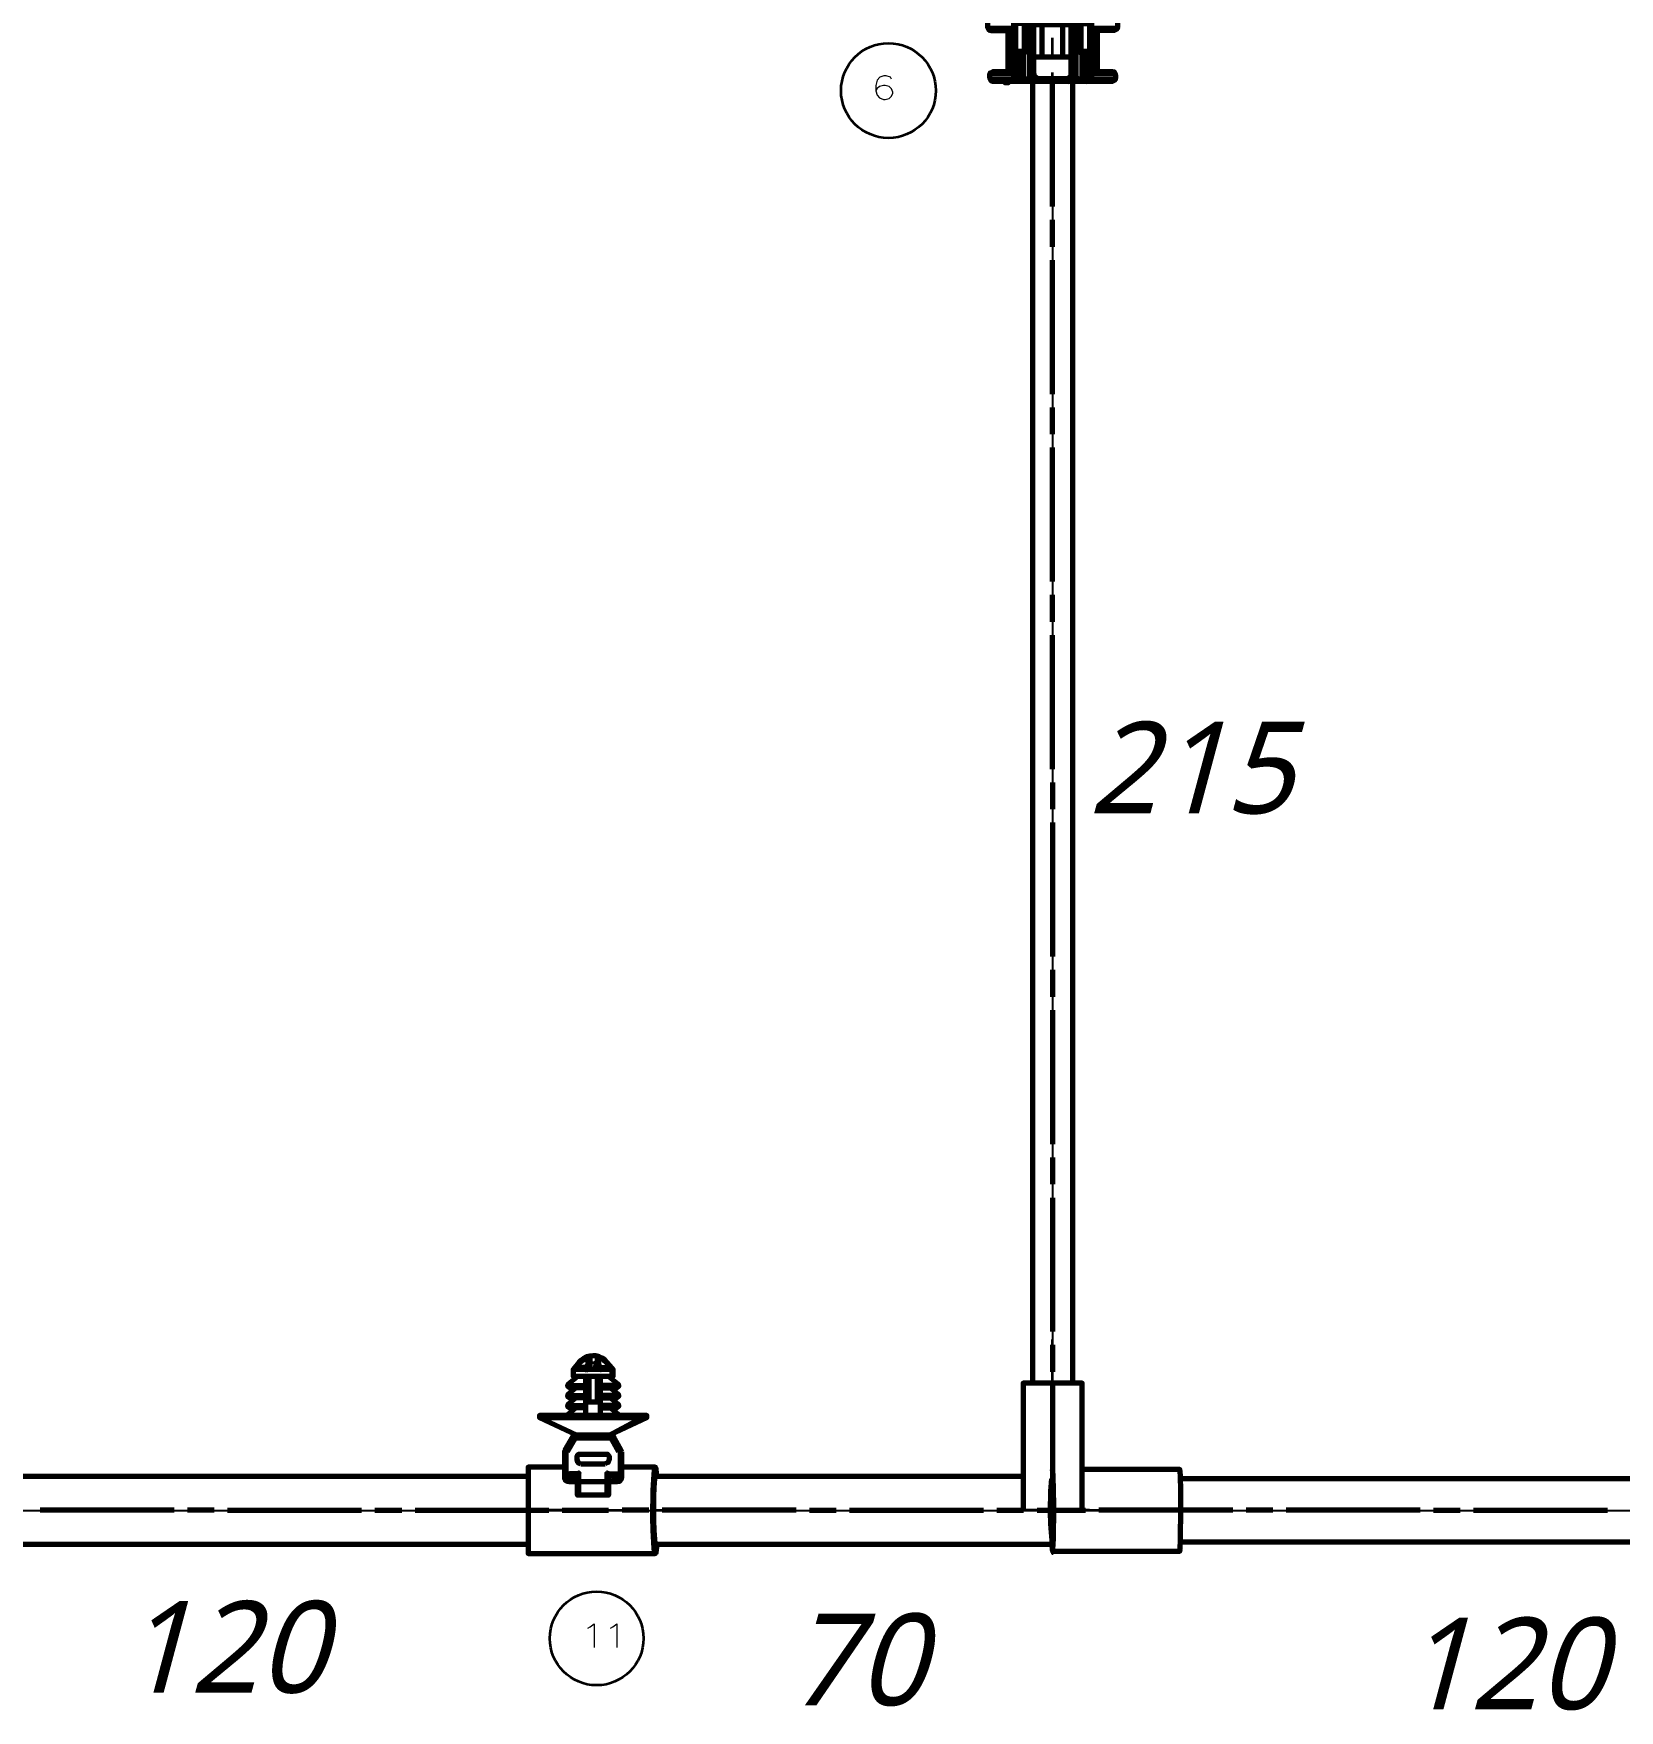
# Model space of a CAD drawing. Header units: millimetres. Extents: x 0 to 174, y 0 to 33.
# Drawn here: x 54.193 to 58.857, y 8.331 to 13.26 of the extents above; entities that cross this region are included whole.
import ezdxf

# ---------------------------------------------------------------- set-up
doc = ezdxf.new("R2010")
doc.units = ezdxf.units.MM
doc.layers.add('GREEN_CENTERLINE_CONFIRMED', color=7, linetype='Continuous')
doc.layers.add('PDF_Text', color=7, linetype='Continuous')
doc.layers.add('PDF_Geomertry', color=7, linetype='Continuous', true_color=0x405f80)
doc.styles.add('PDF Lucida Handwriting Italic', font='')
doc.styles.get('PDF Lucida Handwriting Italic').set_extended_font_data('Lucida Handwriting', italic=True)

# ---------------------------------------------------------------- blocks, each defined once
blk = doc.blocks.new('SYM_20_6_020')
at = {"layer": 'PDF_Geomertry', "lineweight": 70}
for points in [[(-0.1274, 0.1597), (-0.1274, 0.2601), (-0.1255, 0.2661), (-0.1176, 0.27), (-0.0812, 0.27), (-0.0774, 0.27), (-0.0738, 0.27), (-0.0663, 0.27), (-0.0495, 0.27), (-0.042, 0.27), (-0.0384, 0.27), (0.0913, 0.27), (0.1137, 0.27), (0.1196, 0.2681), (0.1235, 0.2601), (0.1235, 0.1597), (0.1166, 0.1597), (0.0913, 0.1597), (-0.0378, 0.1597), (-0.0385, 0.1597), (-0.0409, 0.1586), (-0.0413, 0.1583), (-0.0419, 0.1581), (-0.0422, 0.1579), (-0.0415, 0.1579), (-0.0378, 0.1579), (0.0913, 0.1579), (0.1206, 0.1579), (0.1206, 0.09)], [(-0.0774, 0.27), (-0.0777, 0.27), (-0.0778, 0.27), (-0.078, 0.2699), (-0.078, 0.2699), (-0.078, 0.2697), (-0.078, 0.2694), (-0.0778, 0.2689), (-0.077, 0.2674), (-0.0748, 0.2646), (-0.0742, 0.2643), (-0.0737, 0.2642), (-0.0683, 0.2642), (-0.0663, 0.2642), (-0.0495, 0.2642), (-0.0476, 0.2642), (-0.0422, 0.2642), (-0.042, 0.2642), (-0.0415, 0.2644), (-0.041, 0.2646), (-0.0381, 0.2686), (-0.0378, 0.2692), (-0.0378, 0.2694), (-0.0378, 0.2697), (-0.0378, 0.2699), (-0.038, 0.2699), (-0.038, 0.27), (-0.0381, 0.27), (-0.0384, 0.27)], [(-0.0748, 0.2646), (-0.0774, 0.2601)], [(-0.0384, 0.2601), (-0.041, 0.2646)], [(0.0553, 0.27), (0.0592, 0.2731), (0.0612, 0.2731), (0.0866, 0.2731), (0.0866, 0.27)], [(0.1005, 0.27), (0.1005, 0.2731), (0.1034, 0.2731), (0.1058, 0.2731), (0.1109, 0.2731), (0.1163, 0.2731), (0.117, 0.2729), (0.1194, 0.2715), (0.1202, 0.269)], [(0.103, 0.27), (0.103, 0.2703), (0.1029, 0.27)], [(0.103, 0.2703), (0.1058, 0.2731)], [(0.1144, 0.2718), (0.112, 0.2729), (0.1109, 0.2731)], [(0.1153, 0.269), (0.1151, 0.2706), (0.1144, 0.2718), (0.1135, 0.2706), (0.1133, 0.269)], [(0.1163, 0.2731), (0.117, 0.2728), (0.1176, 0.2719), (0.1183, 0.269), (0.1202, 0.269), (0.1202, 0.2676)], [(-0.0742, 0.1579), (-0.0773, 0.1597), (-0.078, 0.1597), (-0.0812, 0.1597), (-0.1276, 0.1597), (-0.1294, 0.1579), (-0.1294, 0.09)], [(-0.1294, 0.1579), (-0.0812, 0.1579), (-0.078, 0.1579), (-0.0742, 0.1579), (-0.0742, 0.09)], [(0.1166, 0.1597), (0.1206, 0.1579)], [(0.1235, 0.1597), (0.1235, 0.09)], [(0.0335, 0.09), (0.0335, 0.0915), (0.0335, 0.1206), (0.0335, 0.1244), (-0.0235, 0.1244), (-0.0235, 0.1206), (-0.0235, 0.0915), (-0.0235, 0.09)], [(0.0335, 0.1206), (-0.0235, 0.1206)], [(-0.1635, 0.0899), (-0.1685, 0.085), (-0.1685, 0.0317), (-0.1685, 0.0314), (-0.1683, 0.0311), (-0.1681, 0.031), (-0.1677, 0.0308), (-0.1859, 0.0308), (-0.1859, -0.0892), (-0.182, -0.0971), (-0.176, -0.099), (-0.1141, -0.099), (-0.1106, -0.1006)], [(-0.1635, 0.09), (-0.1109, 0.09), (-0.1042, 0.09), (-0.1027, 0.09), (-0.0244, 0.09), (0.0344, 0.09), (0.1127, 0.09), (0.1142, 0.09), (0.121, 0.09), (0.191, 0.09)], [(-0.0992, -0.2486), (-0.1052, -0.2467), (-0.1091, -0.2387), (-0.1091, -0.229), (-0.1091, -0.1561), (-0.1091, -0.0735), (-0.1091, 0.085), (-0.1042, 0.0899)], [(-0.0244, 0.09), (-0.0244, 0.0899), (-0.0244, 0.0896), (-0.0245, 0.085), (-0.0245, 0.0181), (-0.0284, 0.021), (-0.0335, 0.0221), (-0.0385, 0.021), (-0.0422, 0.0185), (-0.0447, 0.015), (-0.0455, 0.0107)], [(0.0344, 0.09), (0.0345, 0.0899), (0.0345, 0.0896), (0.0346, 0.085), (0.0346, 0.0181), (0.0391, 0.0211), (0.0437, 0.0221), (0.0491, 0.0208), (0.0527, 0.0181), (0.0552, 0.0133), (0.0556, 0.0107)], [(0.1142, 0.0899), (0.1192, 0.085), (0.1192, -0.0735), (0.1192, -0.1561), (0.1192, -0.229), (0.1192, -0.2387), (0.1173, -0.2447), (0.1094, -0.2486)], [(0.191, 0.0899), (0.196, 0.085), (0.196, -0.0892), (0.194, -0.0951), (0.1862, -0.099), (0.1241, -0.099), (0.1208, -0.1004)], [(0.1285, 0.09), (0.1245, 0.0939), (0.1235, 0.0939)], [(0.1281, 0.09), (0.1252, 0.0929), (0.1246, 0.0929), (0.1235, 0.0929)], [(-0.176, 0.0407), (-0.1685, 0.0407)], [(-0.0392, -0.0333), (-0.0392, -0.0019), (-0.0392, 0.0107), (-0.0383, 0.0142), (-0.0363, 0.0161), (-0.0327, 0.0171), (-0.0292, 0.016), (-0.027, 0.0132), (-0.0265, 0.0107)], [(-0.0245, 0.0181), (-0.0244, 0.0175), (-0.0231, 0.014), (-0.0226, 0.0107)], [(-0.0226, -0.0125), (0.0327, -0.0125), (0.0366, -0.0125), (0.0366, 0.0107), (0.0327, 0.0107), (0.0327, -0.0125)], [(0.0327, 0.0107), (0.0334, 0.0147), (0.0345, 0.0176), (0.0346, 0.0181)], [(0.069, -0.0371), (0.0641, -0.0419), (0.0542, -0.0419), (0.0494, -0.0371), (0.0494, -0.0333), (0.0494, -0.0019), (0.0494, 0.0107), (0.049, 0.0128), (0.047, 0.0156), (0.0438, 0.0171), (0.0406, 0.0167), (0.0378, 0.0144), (0.0366, 0.0107)], [(-0.1091, -0.1561), (-0.1052, -0.164), (-0.0992, -0.166), (-0.0816, -0.166), (-0.0737, -0.1621), (-0.0717, -0.1561), (-0.0717, -0.0735), (-0.0717, -0.0189), (-0.0708, -0.0154), (-0.0672, -0.0128), (-0.0638, -0.0126), (-0.0623, -0.0132), (-0.0612, -0.014)], [(-0.0623, -0.0132), (-0.0637, -0.0106), (-0.0633, -0.0075), (-0.0677, -0.0065), (-0.0723, -0.0071), (-0.077, -0.0097), (-0.0801, -0.0136), (-0.0813, -0.0189)], [(0.0778, -0.0136), (0.0778, -0.0489), (0.0778, -0.0764), (0.0778, -0.0775), (0.072, -0.0824), (0.0237, -0.0824), (-0.0137, -0.0824), (-0.0619, -0.0824), (-0.063, -0.0822), (-0.0679, -0.0764), (-0.0679, -0.0489), (-0.0679, -0.0131)], [(-0.0679, -0.0489), (-0.0677, -0.0478), (-0.0619, -0.0429), (-0.0137, -0.0429), (0.0237, -0.0429), (0.072, -0.0429), (0.073, -0.0431), (0.0778, -0.0489)], [(-0.059, -0.005), (-0.059, -0.0108), (-0.0601, -0.0101), (-0.0609, -0.0094), (-0.061, -0.009), (-0.061, -0.0087), (-0.059, -0.005), (-0.059, -0.0042), (-0.0592, -0.0032), (-0.0599, -0.0019), (-0.0633, -0.0075)], [(-0.059, -0.0108), (-0.0591, -0.0117), (-0.0594, -0.0121), (-0.061, -0.014), (-0.0612, -0.014), (-0.0591, -0.0174), (-0.059, -0.0189), (-0.059, -0.0333), (-0.059, -0.0335), (-0.0588, -0.0336), (-0.0585, -0.0337), (-0.0585, -0.0389)], [(-0.054, -0.0419), (-0.0544, -0.0418), (-0.0547, -0.0415), (-0.0552, -0.0403), (-0.0559, -0.0344), (-0.0559, -0.02), (-0.0567, -0.0157), (-0.0594, -0.0121)], [(-0.0441, -0.0419), (-0.0442, -0.0419), (-0.0444, -0.0418), (-0.0447, -0.0415), (-0.0448, -0.041), (-0.0456, -0.0344), (-0.0412, -0.0343), (-0.0398, -0.0339), (-0.0392, -0.0333), (-0.0392, -0.0357), (-0.0392, -0.0365), (-0.0392, -0.0371), (-0.0441, -0.0419), (-0.054, -0.0419), (-0.059, -0.0371)], [(-0.0455, -0.0032), (-0.0456, -0.0344)], [(-0.0392, -0.0036), (-0.0265, -0.0036)], [(0.0366, -0.0036), (0.0494, -0.0036)], [(0.0542, -0.0419), (0.0544, -0.0419), (0.0545, -0.0418), (0.0547, -0.0415), (0.0552, -0.0394), (0.0556, -0.0344), (0.0555, -0.0032)], [(0.0691, -0.0362), (0.0691, -0.0333), (0.0691, -0.0189), (0.0692, -0.0174), (0.0712, -0.014), (0.0712, -0.014), (0.0694, -0.0121), (0.0669, -0.0157), (0.066, -0.02), (0.066, -0.0344), (0.0652, -0.0403), (0.0648, -0.0415), (0.0644, -0.0418), (0.0641, -0.0419)], [(0.0659, -0.0397), (0.0669, -0.0401), (0.0676, -0.0401), (0.0683, -0.0396), (0.0687, -0.0389)], [(0.0691, -0.0368), (0.069, -0.0372), (0.0688, -0.0375), (0.0685, -0.0375), (0.0683, -0.0374), (0.0676, -0.0369)], [(0.0724, -0.0132), (0.0735, -0.0117), (0.0734, -0.0075), (0.0701, -0.0019), (0.0694, -0.0032), (0.0692, -0.0035), (0.0691, -0.005), (0.0712, -0.0087), (0.0712, -0.009), (0.071, -0.0094), (0.0701, -0.0101), (0.0691, -0.0108), (0.0691, -0.0112), (0.0694, -0.0121)], [(0.0691, -0.005), (0.0691, -0.0108)], [(0.1192, -0.1561), (0.1173, -0.1621), (0.1094, -0.166), (0.0917, -0.166), (0.0858, -0.164), (0.0819, -0.1561), (0.0819, -0.0735), (0.0819, -0.0189), (0.0815, -0.0168), (0.0794, -0.0137), (0.076, -0.0125), (0.0724, -0.0132), (0.0712, -0.014)], [(0.0734, -0.0075), (0.0787, -0.0065), (0.0841, -0.0078), (0.0881, -0.0106), (0.0909, -0.0151), (0.0915, -0.0189)], [(-0.1124, -0.0892), (-0.1131, -0.0974), (-0.1135, -0.0986), (-0.1138, -0.0989), (-0.114, -0.099), (-0.1141, -0.099)], [(-0.0717, -0.0735), (-0.0766, -0.0783), (-0.0783, -0.0783), (-0.1027, -0.0783), (-0.1042, -0.0783), (-0.1091, -0.0735)], [(-0.0679, -0.0617), (-0.0717, -0.0617)], [(-0.0677, -0.0774), (-0.0717, -0.0774)], [(-0.0638, -0.0819), (-0.0638, -0.231), (-0.0638, -0.2387), (-0.0599, -0.2467), (-0.054, -0.2486)], [(-0.0353, -0.2408), (-0.0394, -0.2401), (-0.0472, -0.2349), (-0.0501, -0.226), (-0.0501, -0.1778), (-0.0501, -0.0824)], [(-0.0255, -0.1778), (-0.0255, -0.0824)], [(0.0356, -0.1778), (0.0356, -0.0824)], [(0.0453, -0.2408), (0.0542, -0.2378), (0.0595, -0.2301), (0.0602, -0.226), (0.0602, -0.1778), (0.0602, -0.0824)], [(0.0641, -0.2486), (0.072, -0.2447), (0.074, -0.2387), (0.074, -0.231), (0.074, -0.0819)], [(0.0819, -0.0617), (0.0778, -0.0617)], [(0.0819, -0.0774), (0.0778, -0.0774)], [(0.0819, -0.0735), (0.0867, -0.0783), (0.0884, -0.0783), (0.1127, -0.0783), (0.1142, -0.0783), (0.1192, -0.0735)], [(0.1241, -0.099), (0.1241, -0.099), (0.1238, -0.0989), (0.1237, -0.0986), (0.1231, -0.0965), (0.1226, -0.0892)], [(-0.1313, -0.099), (-0.1263, -0.104), (-0.1263, -0.2142), (-0.1313, -0.2192)], [(-0.0638, -0.099), (-0.0717, -0.099)], [(-0.0638, -0.1306), (-0.0717, -0.1306)], [(0.0819, -0.099), (0.074, -0.099)], [(0.0819, -0.1306), (0.074, -0.1306)], [(0.1413, -0.099), (0.1365, -0.104), (0.1365, -0.2142), (0.1413, -0.2192)], [(-0.0874, -0.166), (-0.0874, -0.229), (-0.0874, -0.2387), (-0.0894, -0.2447), (-0.0973, -0.2486)], [(0.0602, -0.1778), (-0.0501, -0.1778)], [(0.0976, -0.166), (0.0976, -0.229), (0.0976, -0.2387), (0.1015, -0.2467), (0.1074, -0.2486)], [(0.1241, -0.2142), (0.1192, -0.2192), (0.1802, -0.2192), (0.1862, -0.2211), (0.1901, -0.229), (0.1901, -0.2387), (0.1881, -0.2447), (0.1802, -0.2486), (0.1094, -0.2486), (0.1074, -0.2486), (0.0877, -0.2486), (0.0641, -0.2486), (0.0542, -0.2486), (0.0503, -0.2486), (-0.0404, -0.2486), (-0.0441, -0.2486), (-0.054, -0.2486), (-0.0776, -0.2486), (-0.0973, -0.2486), (-0.0992, -0.2486), (-0.1701, -0.2486), (-0.176, -0.2467), (-0.1799, -0.2387), (-0.1799, -0.229), (-0.178, -0.2231), (-0.1701, -0.2192), (-0.1091, -0.2192), (-0.1141, -0.2142)], [(0.074, -0.231), (0.072, -0.2368), (0.0641, -0.2408), (0.0453, -0.2408), (-0.0353, -0.2408), (-0.054, -0.2408), (-0.0599, -0.2387), (-0.0638, -0.231)], [(-0.0441, -0.2486), (-0.0363, -0.2447), (-0.0345, -0.2408)], [(0.0447, -0.2408), (0.0501, -0.2478), (0.0542, -0.2486)], [(-0.126, -0.2486), (-0.126, -0.2526), (-0.1302, -0.2526), (-0.1342, -0.2526), (-0.1342, -0.2486)], [(-0.1302, -0.2486), (-0.1302, -0.2526)]]:
    blk.add_lwpolyline(points, dxfattribs=at)
at = {"layer": 'PDF_Geomertry', "lineweight": 35}
for points in [[(-0.1274, 0.2601), (-0.0812, 0.2601), (-0.0812, 0.1597), (-0.0812, 0.1579), (-0.0812, 0.09)], [(-0.0812, 0.27), (-0.0812, 0.2601), (-0.0774, 0.2601), (-0.0774, 0.1597)], [(-0.0683, 0.09), (-0.0683, 0.2642), (-0.0738, 0.27)], [(-0.0737, 0.09), (-0.0737, 0.2642)], [(-0.0663, 0.27), (-0.0663, 0.2642), (-0.0663, 0.09)], [(-0.0495, 0.27), (-0.0495, 0.2642), (-0.0495, 0.09)], [(-0.042, 0.27), (-0.0476, 0.2642), (-0.0476, 0.09)], [(-0.0422, 0.1579), (-0.0422, 0.2642)], [(-0.0384, 0.1597), (-0.0384, 0.2601), (0.0913, 0.2601), (0.0913, 0.27)], [(0.0612, 0.2731), (0.0612, 0.27)], [(0.1137, 0.27), (0.1166, 0.2688), (0.1183, 0.2667), (0.1194, 0.2638), (0.1198, 0.2601), (0.0913, 0.2601), (0.0913, 0.1597), (0.0913, 0.1579), (0.0913, 0.09)], [(0.1034, 0.2731), (0.1034, 0.2707)], [(0.118, 0.269), (0.1183, 0.269), (0.1183, 0.2689)], [(0.1198, 0.1597), (0.1198, 0.2601), (0.1235, 0.2601)], [(-0.078, 0.1597), (-0.078, 0.1579), (-0.078, 0.09)], [(-0.0415, 0.09), (-0.0415, 0.1579), (-0.0409, 0.1586)], [(-0.0378, 0.1597), (-0.0378, 0.1579), (-0.0378, 0.09)], [(-0.1635, 0.09), (-0.1644, 0.0899), (-0.1652, 0.0896), (-0.1659, 0.089), (-0.167, 0.0878), (-0.1677, 0.085), (-0.1124, 0.085), (-0.1124, -0.0892), (-0.1859, -0.0892)], [(-0.1677, 0.0308), (-0.1677, 0.085), (-0.1685, 0.085)], [(-0.1109, 0.09), (-0.111, 0.0899), (-0.1112, 0.0899), (-0.1116, 0.0896), (-0.112, 0.0885), (-0.1124, 0.085), (-0.1091, 0.085), (-0.1072, 0.085), (-0.1072, -0.0735), (-0.1091, -0.0735)], [(0.1127, 0.09), (0.1159, 0.0885), (0.1169, 0.0869), (0.1172, 0.085), (0.0346, 0.085), (-0.0245, 0.085), (-0.1072, 0.085), (-0.1063, 0.0878), (-0.1051, 0.089), (-0.1044, 0.0896), (-0.1035, 0.0899), (-0.1027, 0.09)], [(0.0335, 0.0915), (-0.0235, 0.0915)], [(0.1127, -0.0783), (0.1137, -0.0783), (0.1145, -0.0781), (0.1152, -0.0775), (0.1165, -0.0762), (0.1172, -0.0735), (0.1172, 0.085), (0.1192, 0.085), (0.1226, 0.085), (0.1222, 0.0885), (0.1216, 0.0896), (0.121, 0.09)], [(0.196, -0.0892), (0.1226, -0.0892), (0.1226, 0.085), (0.196, 0.085)], [(0.127, 0.09), (0.1246, 0.0929)], [(-0.0592, -0.0032), (-0.0455, -0.0032), (-0.0455, -0.0026), (-0.0455, -0.0019), (-0.0455, 0.0107), (-0.0392, 0.0107)], [(-0.0387, 0.0125), (-0.0255, 0.0125)], [(0.0374, 0.0125), (0.0487, 0.0125)], [(0.0494, 0.0107), (0.0556, 0.0107), (0.0556, -0.0019), (0.0494, -0.0019), (0.0494, -0.0021), (0.0494, -0.0022), (0.0495, -0.0024), (0.0499, -0.0026), (0.0515, -0.0031), (0.0555, -0.0032)], [(-0.0813, -0.0187), (-0.0717, -0.0187)], [(-0.0813, -0.0189), (-0.0813, -0.0735), (-0.0717, -0.0735), (-0.0679, -0.0735)], [(-0.0679, -0.0764), (-0.0665, -0.0764), (-0.0665, -0.0489), (-0.0656, -0.0456), (-0.0644, -0.0439), (-0.0635, -0.0433), (-0.0627, -0.0431), (-0.0619, -0.0429), (-0.0619, -0.0135)], [(-0.0679, -0.0489), (-0.0665, -0.0489), (-0.0137, -0.0489), (-0.0137, -0.0764), (0.0237, -0.0764), (0.0237, -0.0824)], [(-0.0633, -0.0075), (-0.0622, -0.0082), (-0.061, -0.0087)], [(-0.0623, -0.0132), (-0.0623, -0.0132), (-0.0623, -0.0132), (-0.0622, -0.0132), (-0.062, -0.0131), (-0.0615, -0.0125), (-0.0601, -0.0101)], [(-0.0599, -0.0019), (-0.0455, -0.0019), (-0.0392, -0.0019), (-0.0398, -0.0025), (-0.0412, -0.0029), (-0.0455, -0.0032)], [(-0.059, -0.0189), (-0.059, -0.0189), (-0.0588, -0.019), (-0.0587, -0.0192), (-0.058, -0.0196), (-0.0559, -0.02)], [(-0.0456, -0.0344), (-0.0559, -0.0344), (-0.0576, -0.0342), (-0.0585, -0.0337)], [(-0.0137, -0.0429), (-0.0137, -0.0489), (0.0237, -0.0489), (0.0237, -0.0429)], [(0.072, -0.0824), (0.0728, -0.0822), (0.0737, -0.0819), (0.0745, -0.0814), (0.0758, -0.0797), (0.0765, -0.0764), (0.0237, -0.0764), (0.0237, -0.0489), (0.0765, -0.0489), (0.0762, -0.0465), (0.0752, -0.0447), (0.0737, -0.0433), (0.072, -0.0429), (0.072, -0.0135)], [(0.0691, -0.0333), (0.0688, -0.0337), (0.0683, -0.034), (0.066, -0.0344), (0.0556, -0.0344), (0.0516, -0.0343), (0.0501, -0.0339), (0.0495, -0.0336), (0.0494, -0.0335), (0.0494, -0.0333), (0.0494, -0.0333)], [(0.0701, -0.0019), (0.0556, -0.0019), (0.0556, -0.0026), (0.0555, -0.0032), (0.0694, -0.0032)], [(0.066, -0.02), (0.0683, -0.0196), (0.0688, -0.0192), (0.0691, -0.0189)], [(0.0701, -0.0101), (0.0716, -0.0125), (0.0721, -0.0131), (0.0724, -0.0132)], [(0.0712, -0.0087), (0.0723, -0.0082), (0.0734, -0.0075)], [(0.0778, -0.0764), (0.0765, -0.0764), (0.0765, -0.0489), (0.0778, -0.0489)], [(0.0778, -0.0735), (0.0819, -0.0735), (0.0915, -0.0735), (0.0915, -0.0189), (0.0819, -0.0189)], [(-0.1091, -0.0892), (-0.1124, -0.0892)], [(-0.1091, -0.1561), (-0.0992, -0.1561), (-0.0992, -0.0783)], [(-0.0783, -0.0783), (-0.0805, -0.0769), (-0.0812, -0.0753), (-0.0813, -0.0735), (-0.1072, -0.0735), (-0.1067, -0.0753), (-0.1058, -0.0769), (-0.1027, -0.0783)], [(-0.0717, -0.1561), (-0.0816, -0.1561), (-0.0816, -0.0783)], [(-0.0137, -0.0824), (-0.0137, -0.0764), (-0.0665, -0.0764), (-0.066, -0.0786), (-0.0651, -0.0806), (-0.0635, -0.0818), (-0.0619, -0.0824)], [(0.0884, -0.0783), (0.089, -0.0783), (0.0895, -0.0781), (0.0901, -0.0775), (0.0909, -0.0762), (0.0915, -0.0735), (0.1172, -0.0735), (0.1192, -0.0735)], [(0.0917, -0.0783), (0.0917, -0.1561), (0.1094, -0.1561), (0.1094, -0.166), (0.1094, -0.229), (0.1192, -0.229), (0.1901, -0.229)], [(0.1094, -0.0783), (0.1094, -0.1561), (0.1192, -0.1561)], [(0.1226, -0.0892), (0.1192, -0.0892)], [(-0.1263, -0.104), (-0.1205, -0.104), (-0.1205, -0.2142), (-0.1263, -0.2142)], [(-0.1205, -0.099), (-0.1205, -0.104), (-0.1141, -0.104), (-0.1141, -0.099)], [(-0.1205, -0.2192), (-0.1205, -0.2142), (-0.1141, -0.2142), (-0.1141, -0.104), (-0.1091, -0.104)], [(0.1192, -0.104), (0.1241, -0.104), (0.1241, -0.2142), (0.1305, -0.2142), (0.1305, -0.2192)], [(0.1305, -0.099), (0.1305, -0.104), (0.1241, -0.104), (0.1241, -0.099)], [(0.1365, -0.104), (0.1305, -0.104), (0.1305, -0.2142), (0.1365, -0.2142)], [(-0.0973, -0.166), (-0.0973, -0.229), (-0.0992, -0.229), (-0.0992, -0.166), (-0.0992, -0.1561), (-0.0816, -0.1561), (-0.0816, -0.166)], [(-0.0776, -0.1651), (-0.0776, -0.2387), (-0.0874, -0.2387)], [(0.0917, -0.166), (0.0917, -0.1561), (0.0819, -0.1561)], [(0.0976, -0.2387), (0.0877, -0.2387), (0.0877, -0.1651)], [(0.1074, -0.166), (0.1074, -0.229), (0.1094, -0.229), (0.1094, -0.2486)], [(-0.1799, -0.229), (-0.1091, -0.229), (-0.0992, -0.229), (-0.0992, -0.2486)], [(-0.1799, -0.2387), (-0.1091, -0.2387)], [(-0.0874, -0.229), (-0.0973, -0.229), (-0.0973, -0.2486)], [(-0.0599, -0.2387), (-0.0638, -0.2387), (-0.0776, -0.2387), (-0.0776, -0.2486)], [(-0.054, -0.2486), (-0.054, -0.2408)], [(-0.0441, -0.2408), (-0.0441, -0.2486)], [(0.0542, -0.2486), (0.0542, -0.2408)], [(0.0641, -0.2408), (0.0641, -0.2486)], [(0.0877, -0.2486), (0.0877, -0.2387), (0.074, -0.2387), (0.0701, -0.2387)], [(0.1074, -0.2486), (0.1074, -0.229), (0.0976, -0.229)], [(0.1192, -0.2387), (0.1901, -0.2387)]]:
    blk.add_lwpolyline(points, dxfattribs=at)
at = {"layer": 'PDF_Geomertry', "lineweight": 70}
blk.add_lwpolyline([(-0.0265, 0.0107), (-0.0265, -0.0125), (-0.0226, -0.0125), (-0.0226, 0.0107)], close=True, dxfattribs=at)
blk = doc.blocks.new('SYM_11_047')
at = {"layer": 'PDF_Geomertry', "lineweight": 70}
for points in [[(-0.0417, 0.2503), (-0.059, 0.2294), (-0.059, 0.21), (0.0517, 0.21), (0.0589, 0.21), (0.0589, 0.2294), (0.0414, 0.2503), (0.0344, 0.2572), (0.0263, 0.2626), (0.0174, 0.2667), (0.0078, 0.269), (-0.0001, 0.2696), (-0.0099, 0.2688), (-0.0193, 0.2661), (-0.0282, 0.2618), (-0.0361, 0.256)], [(-0.0233, 0.2294), (-0.0225, 0.2296), (-0.0219, 0.2301), (-0.0208, 0.2317), (-0.0199, 0.2349), (-0.0194, 0.239), (-0.0136, 0.239), (-0.0142, 0.239), (-0.0194, 0.239), (-0.0201, 0.2336), (-0.0207, 0.2321), (-0.0217, 0.2304)]]:
    blk.add_lwpolyline(points, close=True, dxfattribs=at)
for points in [[(-0.0407, 0.2503), (-0.0556, 0.2329), (-0.0567, 0.2308), (-0.0568, 0.2301), (-0.0567, 0.2299), (-0.0564, 0.2294), (-0.0557, 0.2294)], [(-0.0233, 0.2294), (-0.0196, 0.2301), (-0.0165, 0.2322), (-0.0144, 0.2354), (-0.0136, 0.239), (-0.0136, 0.2465), (-0.0136, 0.259), (-0.0139, 0.2601), (-0.0143, 0.2608), (-0.015, 0.2611), (-0.0154, 0.2611), (-0.0172, 0.2607), (-0.0194, 0.259)], [(-0.0197, 0.2294), (-0.016, 0.2297), (-0.0119, 0.2308), (-0.0085, 0.2329), (-0.0087, 0.2503), (-0.0087, 0.2643), (-0.0122, 0.2625), (-0.0133, 0.2608), (-0.0136, 0.259)], [(-0.0139, 0.2603), (-0.0135, 0.2608), (-0.0133, 0.2608)], [(0.0194, 0.2294), (0.014, 0.2301), (0.0083, 0.2329), (0.0085, 0.2503), (0.0119, 0.249), (0.0131, 0.2478), (0.0133, 0.2465)], [(0.0085, 0.2643), (0.0119, 0.2625), (0.0131, 0.2608), (0.0133, 0.259)], [(0.0172, 0.2604), (0.0151, 0.2611), (0.0144, 0.261), (0.0137, 0.2606), (0.0133, 0.259), (0.0133, 0.2465), (0.0133, 0.239), (0.0139, 0.239), (0.0192, 0.239), (0.0196, 0.2349), (0.0206, 0.2317), (0.0217, 0.2301), (0.0222, 0.2296), (0.0231, 0.2294), (0.0214, 0.2304), (0.0204, 0.2321), (0.0199, 0.2336), (0.0192, 0.239)], [(0.0133, 0.26), (0.0133, 0.2604), (0.0136, 0.2606), (0.0139, 0.2607)], [(0.0404, 0.2503), (0.0553, 0.2329), (0.0564, 0.2308), (0.0565, 0.2301), (0.0564, 0.2297), (0.056, 0.2294), (0.0554, 0.2294)], [(-0.0215, 0.1758), (-0.0697, 0.1758), (-0.0747, 0.1788), (-0.0735, 0.1861), (-0.0449, 0.21)], [(0.0589, 0.2294), (0.0582, 0.2294), (0.0554, 0.2294), (0.0517, 0.2294), (0.0194, 0.2294), (0.0082, 0.2294), (-0.0085, 0.2294), (-0.0197, 0.2294), (-0.0557, 0.2294), (-0.0585, 0.2294), (-0.059, 0.2294)], [(-0.0214, 0.1758), (-0.0214, 0.1831), (-0.0214, 0.1861), (-0.0214, 0.21)], [(0.0115, 0.21), (0.0115, 0.1328), (-0.0118, 0.1328), (-0.0118, 0.21)], [(0.0083, 0.2329), (0.0096, 0.2332), (0.0111, 0.234), (0.0124, 0.2356), (0.0132, 0.2372), (0.0133, 0.239), (0.0142, 0.2354), (0.0163, 0.2322), (0.0193, 0.2301), (0.0231, 0.2294)], [(0.0211, 0.21), (0.0211, 0.1861), (0.0211, 0.1794), (0.0211, 0.1769), (0.0211, 0.1758), (0.0211, 0.176)], [(0.0214, 0.1758), (0.0694, 0.1758), (0.0751, 0.1807), (0.0732, 0.1861), (0.0446, 0.21)], [(-0.0215, 0.1464), (-0.0697, 0.1464), (-0.0747, 0.1492), (-0.0735, 0.1567), (-0.0506, 0.1758)], [(-0.0214, 0.1464), (-0.0214, 0.1464), (-0.0214, 0.1464), (-0.0214, 0.1538), (-0.0214, 0.1567), (-0.0214, 0.1761)], [(0.0211, 0.1758), (0.0211, 0.1567), (0.0211, 0.15), (0.0211, 0.1475), (0.0211, 0.1464), (0.0211, 0.1465)], [(0.0214, 0.1464), (0.0694, 0.1464), (0.0751, 0.1513), (0.0732, 0.1567), (0.0503, 0.1758)], [(-0.0754, 0.0942), (-0.0735, 0.0976), (-0.0506, 0.1169)], [(-0.0215, 0.1169), (-0.0697, 0.1169), (-0.0747, 0.1197), (-0.0735, 0.1271), (-0.0506, 0.1464)], [(-0.0214, 0.1169), (-0.0214, 0.1169), (-0.0214, 0.1169), (-0.0214, 0.1243), (-0.0214, 0.1271), (-0.0214, 0.1465)], [(-0.0214, 0.0976), (-0.0214, 0.1171)], [(0.0211, 0.1464), (0.0211, 0.1271), (0.0211, 0.1206), (0.0211, 0.1179), (0.0211, 0.1174), (0.0211, 0.1171), (0.0211, 0.1169), (0.0211, 0.1169), (0.0211, 0.1169), (0.0211, 0.1169), (0.0211, 0.0976)], [(0.0214, 0.1169), (0.0694, 0.1169), (0.0751, 0.1218), (0.0732, 0.1271), (0.0503, 0.1464)], [(0.0751, 0.0942), (0.0732, 0.0976), (0.0503, 0.1169)], [(0.0492, 0.0369), (0.1576, 0.0885), (0.1576, 0.0942), (0.1383, 0.0942), (-0.1579, 0.0942), (-0.1579, 0.0885), (-0.0494, 0.0369)], [(-0.1579, 0.0885), (0.1383, 0.0885), (0.1576, 0.0885)], [(-0.0635, -0.084), (-0.0693, -0.0847), (-0.0676, -0.0917), (-0.0628, -0.0911), (-0.0622, -0.0908), (-0.0621, -0.0908), (-0.0619, -0.0907), (-0.0619, -0.0906), (-0.0628, -0.0946), (-0.0653, -0.0978), (-0.0682, -0.0996), (-0.0717, -0.1003), (-0.0722, -0.1003), (-0.0736, -0.1003), (-0.0768, -0.0997), (-0.0796, -0.0982), (-0.0824, -0.0947), (-0.0832, -0.0906), (-0.0832, -0.0832), (-0.0832, -0.0771), (-0.0832, -0.0712), (-0.0832, -0.0218), (-0.0832, -0.0125), (-0.0819, -0.0076), (-0.0617, 0.0276), (-0.059, 0.0322), (-0.0585, 0.0331), (-0.0506, 0.0369), (0.0503, 0.0369), (0.0514, 0.0369), (0.0588, 0.0322), (0.0614, 0.0276), (0.0817, -0.0076), (0.0829, -0.0125)], [(-0.0753, -0.0115), (-0.055, 0.0238), (-0.0543, 0.0243), (-0.0532, 0.0247)], [(0.0529, 0.0247), (0.0538, 0.0246), (0.0547, 0.0238), (0.075, -0.0115)], [(-0.036, -0.0481), (-0.044, -0.0447), (-0.0475, -0.0364), (-0.0475, -0.0257), (-0.0474, -0.0249), (-0.0417, -0.02), (0.0414, -0.02), (0.0424, -0.02), (0.0472, -0.0257), (0.0472, -0.0364), (0.044, -0.0444), (0.0357, -0.0481)], [(-0.036, -0.0479), (0.0357, -0.0479)], [(0.0831, -0.0125), (0.0831, -0.0218), (0.0831, -0.0712), (0.0831, -0.0771), (0.0831, -0.0832)], [(-0.0756, -0.0712), (-0.0832, -0.0712), (-0.0832, -0.0771), (-0.0756, -0.0771)], [(-0.0832, -0.0832), (-0.0832, -0.0833), (-0.0832, -0.0835), (-0.0829, -0.0836), (-0.0822, -0.0839), (-0.076, -0.0847)], [(-0.0832, -0.0906), (-0.0832, -0.0907), (-0.0832, -0.0908), (-0.0831, -0.0908), (-0.0825, -0.0911), (-0.0776, -0.0917)], [(-0.0717, -0.1003), (-0.0717, -0.0971)], [(-0.0675, -0.0771), (-0.0697, -0.0771), (-0.0693, -0.0847)], [(0.0714, -0.1003), (0.0678, -0.0996), (0.0646, -0.0975), (0.0625, -0.0942), (0.0617, -0.0906), (0.0617, -0.0867), (0.0632, -0.084), (0.0613, -0.0814), (0.0585, -0.0796), (0.0561, -0.0808), (0.056, -0.0808), (0.056, -0.081), (0.0589, -0.0817), (0.061, -0.0839), (0.0617, -0.0867), (0.061, -0.0837), (0.0589, -0.0817), (0.056, -0.081), (0.055, -0.081), (0.0513, -0.0817), (0.0482, -0.0837), (0.046, -0.0869), (0.0453, -0.0906), (0.0453, -0.14), (0.0375, -0.14), (-0.0378, -0.14), (-0.0456, -0.14), (-0.0456, -0.0906), (-0.0468, -0.0857), (-0.0504, -0.0822), (-0.0553, -0.081), (-0.0562, -0.081), (-0.059, -0.0817), (-0.0612, -0.0837), (-0.0619, -0.0867), (-0.0612, -0.0839), (-0.059, -0.0817), (-0.0562, -0.081), (-0.0587, -0.0796), (-0.0615, -0.0814), (-0.0635, -0.084), (-0.0621, -0.0865), (-0.0621, -0.0867), (-0.0619, -0.0867), (-0.0619, -0.0906)], [(-0.0378, -0.0732), (-0.0553, -0.081)], [(0.055, -0.081), (0.0375, -0.0732)], [(0.0617, -0.0906), (0.0618, -0.0907), (0.0618, -0.0908), (0.0619, -0.0908), (0.0625, -0.0911), (0.0674, -0.0917), (0.069, -0.0847), (0.0632, -0.084)], [(0.0672, -0.0771), (0.0694, -0.0771), (0.069, -0.0847)], [(0.0774, -0.0917), (0.0822, -0.0911), (0.0828, -0.0908), (0.0829, -0.0908), (0.0829, -0.0907), (0.0831, -0.0906), (0.0818, -0.0951), (0.0788, -0.0986), (0.0751, -0.1), (0.0733, -0.1003), (0.0719, -0.1003), (0.0714, -0.1003), (0.0714, -0.0971)], [(0.0757, -0.0847), (0.0819, -0.0839), (0.0826, -0.0836), (0.0829, -0.0835), (0.0829, -0.0833), (0.0831, -0.0832), (0.0831, -0.0906)]]:
    blk.add_lwpolyline(points, dxfattribs=at)
at = {"layer": 'PDF_Geomertry', "lineweight": 35}
for points in [[(-0.0407, 0.2503), (-0.0364, 0.2465), (-0.0353, 0.2478), (-0.0279, 0.2542), (-0.0194, 0.259), (-0.0194, 0.239), (-0.0428, 0.239), (-0.0364, 0.2465)], [(-0.0417, 0.2503), (-0.0407, 0.2503), (-0.0379, 0.2533), (-0.0303, 0.2596), (-0.0218, 0.2643), (-0.0217, 0.2642), (-0.0215, 0.2638), (-0.021, 0.2625), (-0.0194, 0.259)], [(-0.0087, 0.2643), (-0.009, 0.2653), (-0.0094, 0.2657), (-0.0103, 0.2663), (-0.0132, 0.2667), (-0.0178, 0.2658), (-0.0218, 0.2643)], [(-0.0136, 0.2465), (-0.0133, 0.2478), (-0.0122, 0.249), (-0.0087, 0.2503), (0.0085, 0.2503), (0.0085, 0.2643), (0.0089, 0.2656), (0.0096, 0.2661), (0.0115, 0.2665), (0.0171, 0.2658), (0.0174, 0.2656), (0.0176, 0.2647), (0.0172, 0.2604), (0.0192, 0.259), (0.0215, 0.2643), (0.0253, 0.2625), (0.0333, 0.2571), (0.0404, 0.2503), (0.0414, 0.2503)], [(0.0215, 0.2643), (0.0171, 0.2658), (0.0086, 0.2686), (-0.0001, 0.2696)], [(0.0404, 0.2503), (0.0361, 0.2465), (0.029, 0.2532), (0.0207, 0.2585), (0.0192, 0.259), (0.0192, 0.239), (0.0425, 0.239), (0.0361, 0.2465)], [(-0.0556, 0.2329), (-0.0428, 0.239), (-0.0428, 0.2294)], [(-0.0136, 0.239), (-0.0125, 0.2353), (-0.01, 0.2333), (-0.0085, 0.2329)], [(0.0553, 0.2329), (0.0425, 0.239), (0.0425, 0.2294)], [(0.0517, 0.21), (0.0517, 0.2294)], [(-0.0735, 0.1861), (-0.0214, 0.1861)], [(-0.0735, 0.1567), (-0.0214, 0.1567)], [(0.0732, 0.1861), (0.0211, 0.1861)], [(0.0732, 0.1567), (0.0211, 0.1567)], [(-0.0735, 0.1271), (-0.0214, 0.1271)], [(0.0732, 0.1271), (0.0211, 0.1271)], [(-0.0735, 0.0976), (-0.0214, 0.0976)], [(0.0732, 0.0976), (0.0211, 0.0976)], [(0.1383, 0.0942), (0.1383, 0.0885), (0.0432, 0.0369)], [(-0.055, 0.0238), (-0.0607, 0.0271), (-0.0617, 0.0276), (-0.0578, 0.0313), (-0.0532, 0.0324), (-0.0532, 0.0247), (0.0529, 0.0247), (0.0529, 0.0324), (0.0571, 0.0314), (0.0604, 0.0289), (0.0614, 0.0276), (0.0608, 0.0272), (0.0547, 0.0238)], [(-0.0506, 0.0369), (-0.0506, 0.0368), (-0.0532, 0.0365), (-0.0554, 0.0357), (-0.059, 0.0322)], [(0.0588, 0.0322), (0.0572, 0.0342), (0.0551, 0.0357), (0.0529, 0.0365), (0.0503, 0.0368), (0.0503, 0.0369)], [(-0.0756, -0.0771), (-0.0756, -0.0712), (-0.0756, -0.0125), (-0.0832, -0.0125)], [(-0.0819, -0.0076), (-0.0753, -0.0115), (-0.0756, -0.0125)], [(0.0817, -0.0076), (0.075, -0.0115), (0.0753, -0.0125)], [(0.0831, -0.0125), (0.0753, -0.0125), (0.0753, -0.0712), (0.0753, -0.0771), (0.0757, -0.0847)], [(-0.0693, -0.0847), (-0.076, -0.0847), (-0.0776, -0.0917), (-0.0779, -0.0924), (-0.0778, -0.0946), (-0.0771, -0.0957), (-0.0744, -0.0971), (-0.0736, -0.0971), (-0.0736, -0.1003)], [(-0.0378, -0.14), (-0.0378, -0.0732), (-0.0697, -0.0732), (-0.0675, -0.0771), (-0.0658, -0.0754), (-0.0697, -0.0732), (-0.0697, -0.0771), (-0.0756, -0.0771), (-0.076, -0.0847)], [(-0.0736, -0.0971), (-0.0717, -0.0971), (-0.07, -0.0968), (-0.0681, -0.0956), (-0.0672, -0.0936), (-0.0676, -0.0917)], [(-0.0675, -0.0771), (-0.0635, -0.0842)], [(-0.0658, -0.0754), (-0.0587, -0.0796)], [(-0.0378, -0.0732), (-0.0456, -0.0906)], [(0.0375, -0.14), (0.0375, -0.0732), (0.0694, -0.0732), (0.0672, -0.0771), (0.0656, -0.0754), (0.0585, -0.0796)], [(0.0453, -0.0906), (0.0375, -0.0732)], [(0.0672, -0.0771), (0.0632, -0.0842)], [(0.0656, -0.0754), (0.0694, -0.0732), (0.0694, -0.0771), (0.0753, -0.0771), (0.0831, -0.0771)], [(0.0733, -0.1003), (0.0733, -0.0971), (0.0714, -0.0971), (0.0697, -0.0968), (0.0678, -0.0956), (0.0669, -0.0936), (0.0674, -0.0917)], [(0.069, -0.0847), (0.0757, -0.0847), (0.0774, -0.0917), (0.0776, -0.0924), (0.0775, -0.0946), (0.0768, -0.0957), (0.0742, -0.0971), (0.0733, -0.0971)], [(0.0831, -0.0712), (0.0753, -0.0712)]]:
    blk.add_lwpolyline(points, dxfattribs=at)
blk.add_lwpolyline([(0.0529, 0.0324), (0.0503, 0.0368), (-0.0506, 0.0368), (-0.0532, 0.0324)], close=True, dxfattribs=at)

msp = doc.modelspace()

# ---------------------------------------------------------------- linework, layer by layer
at = {"layer": 'GREEN_CENTERLINE_CONFIRMED'}
for points in [[(57.1903, 13.1188), (57.1903, 8.9185)], [(46.6208, 8.9186), (66.8161, 8.9186)]]:
    msp.add_lwpolyline(points, dxfattribs=at)
at = {"layer": 'PDF_Geomertry', "color": 18, "lineweight": 35, "true_color": 0x260000}
for points in [[(57.1903, 13.1847), (57.1903, 13.2475)], [(57.1903, 12.7517), (57.1903, 13.1454)], [(57.1903, 12.6336), (57.1903, 12.7124)], [(57.1903, 12.2006), (57.1903, 12.5942)], [(57.1903, 12.0824), (57.1903, 12.1611)], [(57.1903, 11.6493), (57.1903, 12.0431)], [(57.1903, 11.5312), (57.1903, 11.61)], [(57.1903, 11.0982), (57.1903, 11.4918)], [(57.1903, 11.0587), (57.1903, 10.98)], [(57.1903, 10.9407), (57.1903, 10.5469)], [(57.1903, 10.5076), (57.1903, 10.4289)], [(57.1903, 10.3894), (57.1903, 9.9958)], [(57.1903, 9.9564), (57.1903, 9.8776)], [(57.1903, 9.8383), (57.1903, 9.4446)], [(57.1903, 9.185), (57.1903, 9.4213)], [(57.1903, 9.4053), (57.1903, 9.3265)], [(57.1903, 9.2871), (57.1903, 8.8935)], [(57.1903, 9.1457), (57.1903, 9.0669)], [(57.1903, 9.0275), (57.1903, 8.7913), (57.1903, 8.854)], [(54.6068, 8.9193), (54.2131, 8.9193)], [(54.7249, 8.9193), (54.6461, 8.9193)], [(54.7643, 8.9193), (55.1579, 8.9193)], [(55.1974, 8.9193), (55.2761, 8.9193)], [(55.3154, 8.9193), (55.7092, 8.9193)], [(55.6649, 8.9193), (55.5199, 8.9193)], [(55.8517, 8.9193), (55.6975, 8.9193)], [(55.8847, 8.9193), (55.7004, 8.9193)], [(55.7829, 8.9193), (55.7042, 8.9193)], [(55.7485, 8.9193), (55.8272, 8.9193)], [(55.8224, 8.9193), (55.9674, 8.9193)], [(55.8667, 8.9193), (55.9672, 8.9193)], [(55.8911, 8.9193), (55.9699, 8.9193)], [(56.0028, 8.9193), (55.9242, 8.9193)], [(56.0092, 8.9193), (56.1635, 8.9193)], [(56.436, 8.9193), (56.0422, 8.9193)], [(56.4753, 8.9193), (56.554, 8.9193)], [(56.5933, 8.9193), (56.9871, 8.9193)], [(57.0265, 8.9193), (57.1051, 8.9193)], [(57.2985, 8.9193), (57.0553, 8.9193)], [(57.1686, 8.9193), (57.0569, 8.9193)], [(57.1446, 8.9193), (57.3289, 8.9193)], [(57.2868, 8.9193), (57.2081, 8.9193)], [(57.7199, 8.9193), (57.3261, 8.9193)], [(57.3378, 8.9193), (57.4165, 8.9193)], [(57.456, 8.9193), (57.699, 8.9193)], [(57.8379, 8.9193), (57.7592, 8.9193)], [(58.271, 8.9193), (57.8774, 8.9193)], [(58.3104, 8.9193), (58.3892, 8.9193)], [(58.4285, 8.9193), (58.8222, 8.9193)]]:
    msp.add_lwpolyline(points, dxfattribs=at)
at = {"layer": 'PDF_Geomertry', "color": 18, "lineweight": 13, "true_color": 0x260000}
for points in [[(56.7169, 13.1265), (56.7135, 13.1321), (56.7011, 13.1354), (56.6944, 13.1354), (56.6821, 13.1321), (56.6742, 13.1231), (56.6708, 13.1074), (56.6708, 13.0917), (56.6742, 13.0793), (56.681, 13.0714), (56.6933, 13.0658), (56.6978, 13.0658), (56.7101, 13.0692), (56.7169, 13.076), (56.7203, 13.0849), (56.7203, 13.0883), (56.7169, 13.0972), (56.7101, 13.104), (56.6978, 13.1074), (56.6933, 13.1074), (56.681, 13.104), (56.6742, 13.0983), (56.6708, 13.0906)], [(55.8233, 8.5732), (55.83, 8.5765), (55.8422, 8.5854), (55.8422, 8.5165)], [(55.89, 8.5732), (55.8967, 8.5765), (55.9089, 8.5854), (55.9089, 8.5165)]]:
    msp.add_lwpolyline(points, dxfattribs=at)
at = {"layer": 'PDF_Geomertry', "lineweight": 70}
for points in [[(57.1308, 13.1196), (57.1308, 9.2933)], [(57.2497, 9.2933), (57.2497, 13.1196)], [(57.2772, 8.9193), (57.2772, 9.2933), (57.1033, 9.2933), (57.1033, 8.9193)], [(55.756, 9.0464), (55.6482, 9.0464), (55.6482, 9.0464), (55.6482, 9.0463), (55.6482, 9.046), (55.6482, 9.0426), (55.6481, 9.0215), (55.6481, 8.9382), (55.6482, 8.7936), (55.6482, 8.7922), (55.839, 8.7922), (56.0219, 8.7922)], [(56.0263, 8.8197), (56.0256, 8.8121), (56.0235, 8.7957), (56.0226, 8.7929), (56.0222, 8.7924), (56.0221, 8.7922), (56.0219, 8.7922), (56.0218, 8.7922), (56.0218, 8.7922), (56.0215, 8.7924), (56.0211, 8.7929), (56.0207, 8.7944), (56.0189, 8.8058), (56.0172, 8.8261), (56.0158, 8.8599), (56.0151, 8.9003), (56.0158, 8.9788), (56.0182, 9.0256), (56.0203, 9.0426), (56.0211, 9.0454), (56.0215, 9.0461), (56.0217, 9.0463), (56.0218, 9.0463), (56.0219, 9.0464), (55.9222, 9.0464)], [(56.0263, 9.0188), (56.0242, 9.0393), (56.0231, 9.0446), (56.0219, 9.0464)], [(57.1883, 8.8185), (57.1894, 8.8025), (57.1899, 8.8003), (57.19, 8.7999), (57.1901, 8.7996), (57.1901, 8.7996), (57.1903, 8.7996), (57.1903, 8.7996), (57.1903, 8.7996), (57.1903, 8.7996), (57.1904, 8.7996), (57.1904, 8.7997), (57.1907, 8.8004), (57.1913, 8.8046), (57.1928, 8.8362), (57.1937, 8.9242), (57.1933, 8.9783), (57.1922, 9.0194), (57.1913, 9.034), (57.1903, 9.0389)], [(57.1903, 8.7996), (57.5642, 8.7996), (57.5642, 8.7996), (57.5642, 8.7996), (57.5643, 8.7997), (57.5646, 8.8004), (57.5651, 8.8044), (57.5667, 8.8357), (57.5676, 8.9231), (57.5672, 8.9774), (57.5661, 9.0189), (57.5651, 9.0338), (57.5642, 9.0389), (57.2772, 9.0389)], [(55.6481, 9.0188), (53.7229, 9.0188), (53.7229, 9.0188), (53.7229, 9.0188), (53.7229, 9.0183), (53.7229, 9.0146), (53.7228, 8.9964), (53.7228, 8.9293), (53.7229, 8.8203), (53.7229, 8.8197), (55.6481, 8.8197)], [(57.5664, 8.8271), (59.2996, 8.8271), (59.2996, 8.8271), (59.2996, 8.8271), (59.2997, 8.8272), (59.2999, 8.8275), (59.3003, 8.8303), (59.3015, 8.856), (59.3022, 8.9347), (59.3017, 8.979), (59.3004, 9.0065), (59.2996, 9.0114), (57.5664, 9.0114)]]:
    msp.add_lwpolyline(points, dxfattribs=at)
at = {"layer": 'PDF_Geomertry', "color": 3, "lineweight": 70}
for points in [[(57.1903, 12.7517), (57.1903, 13.1196)], [(57.1903, 12.6336), (57.1903, 12.7124)], [(57.1903, 12.2006), (57.1903, 12.5942)], [(57.1903, 12.0824), (57.1903, 12.1611)], [(57.1903, 11.6493), (57.1903, 12.0431)], [(57.1903, 11.5312), (57.1903, 11.61)], [(57.1903, 11.0982), (57.1903, 11.4918)], [(57.1903, 11.0587), (57.1903, 10.98)], [(57.1903, 10.9407), (57.1903, 10.5469)], [(57.1903, 10.5076), (57.1903, 10.4289)], [(57.1903, 10.3894), (57.1903, 9.9958)], [(57.1903, 9.9564), (57.1903, 9.8776)], [(57.1903, 9.8383), (57.1903, 9.4446)], [(57.1903, 9.4053), (57.1903, 9.3265)], [(57.1903, 9.2871), (57.1903, 8.9193)], [(55.7675, 9.0038), (55.9106, 9.0038)], [(54.6068, 8.9193), (54.2131, 8.9193)], [(54.7249, 8.9193), (54.6461, 8.9193)], [(54.7643, 8.9193), (55.1579, 8.9193)], [(55.1974, 8.9193), (55.2761, 8.9193)], [(55.3154, 8.9193), (55.7092, 8.9193)], [(55.7485, 8.9193), (55.8272, 8.9193), (55.839, 8.9193), (55.8847, 8.9193)], [(56.0028, 8.9193), (55.9242, 8.9193)], [(56.436, 8.9193), (56.0422, 8.9193)], [(56.4753, 8.9193), (56.554, 8.9193)], [(56.5933, 8.9193), (56.9871, 8.9193)], [(57.0265, 8.9193), (57.1051, 8.9193)], [(57.1446, 8.9193), (57.1903, 8.9193), (57.2081, 8.9193), (57.2868, 8.9193)], [(57.7199, 8.9193), (57.3261, 8.9193)], [(57.8379, 8.9193), (57.7592, 8.9193)], [(58.271, 8.9193), (57.8774, 8.9193)], [(58.3104, 8.9193), (58.3892, 8.9193)], [(58.4285, 8.9193), (58.8222, 8.9193)]]:
    msp.add_lwpolyline(points, dxfattribs=at)
at = {"layer": 'PDF_Geomertry', "lineweight": 70}
msp.add_lwpolyline([(57.1033, 9.0188), (56.0219, 9.0188), (56.0218, 9.0188), (56.0217, 9.0188), (56.0215, 9.0185), (56.0208, 9.0167), (56.019, 9.0035), (56.0171, 8.9625), (56.0168, 8.8921), (56.0176, 8.8589), (56.0192, 8.834), (56.0204, 8.8233), (56.0219, 8.8197), (57.1903, 8.8197, -0.05087), (57.1882, 9.0114)], format="xyb", dxfattribs=at)
for points in [[(57.1903, 9.0114), (57.1911, 9.0065), (57.1924, 8.979), (57.1929, 8.9347), (57.1922, 8.856), (57.191, 8.8303), (57.1904, 8.8275), (57.1904, 8.8272), (57.1903, 8.8271), (57.1903, 8.8271), (57.1903, 8.8271), (57.1903, 8.8271), (57.1903, 8.8271), (57.1904, 8.8272), (57.1904, 8.8275), (57.191, 8.8303), (57.1922, 8.856), (57.1929, 8.9347), (57.1924, 8.979), (57.1911, 9.0065)], [(57.1903, 8.8474), (57.1887, 8.8532), (57.1875, 8.8683), (57.1864, 8.9193), (57.1875, 8.8683), (57.1887, 8.8532)], [(57.1921, 8.9193), (57.1919, 8.8886), (57.1908, 8.8582), (57.1904, 8.855), (57.1903, 8.8547), (57.1903, 8.8547), (57.1903, 8.8547), (57.1903, 8.8547), (57.1903, 8.8547), (57.1903, 8.8547), (57.1903, 8.8547), (57.1904, 8.855), (57.1908, 8.8582), (57.1919, 8.8886)]]:
    msp.add_lwpolyline(points, close=True, dxfattribs=at)
at = {"layer": 'PDF_Geomertry', "color": 18, "lineweight": 35, "true_color": 0x260000}
for centre, radius in [((56.7077, 13.0924), 0.1394), ((55.8495, 8.5428), 0.1378)]:
    msp.add_circle(centre, radius, dxfattribs=at)

# ---------------------------------------------------------------- block references
for name, p in [('SYM_20_6_020', (57.1852, 13.3682)), ('SYM_11_047', (55.8392, 9.104))]:
    msp.add_blockref(name, p)

# ---------------------------------------------------------------- texts
at = {"layer": 'PDF_Text', "char_height": 0.26906, "attachment_point": 7, "style": 'PDF Lucida Handwriting Italic'}
for s, insert in [('215', (57.2958, 10.9642)), ('120', (54.4517, 8.3797)), ('70', (56.4144, 8.3428)), ('120', (58.2154, 8.331))]:
    msp.add_mtext(s, dxfattribs=dict(at, insert=insert))

doc.saveas('drawing.dxf')
